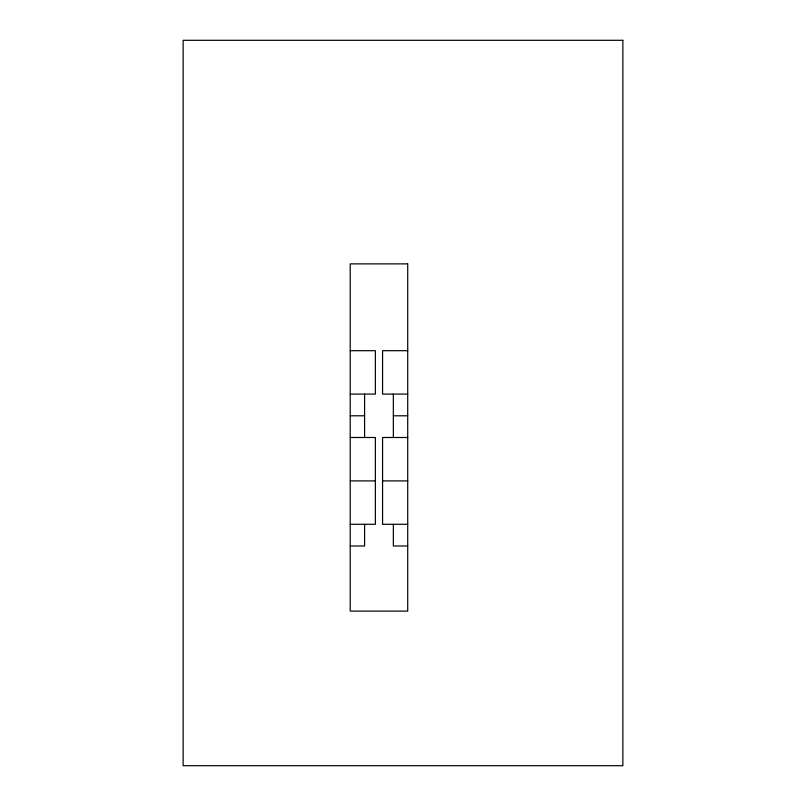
<?xml version="1.0" encoding="UTF-8"?>
<svg xmlns="http://www.w3.org/2000/svg" width="806" height="806" viewBox="0 0 806 806"><rect width="100%" height="100%" fill="white"/><g stroke="black" fill="none" stroke-linecap="round" stroke-linejoin="round"><path stroke-width="1.21" d="M350.217 350.691L375.374 350.691L375.374 394.094L350.217 394.094M407.715 350.691L382.568 350.691L382.568 394.094L407.715 394.094M350.217 415.795L364.594 415.795M393.348 415.795L407.715 415.795M350.217 437.497L375.374 437.497L375.374 524.293L350.217 524.293M407.715 437.497L382.568 437.497L382.568 524.293L407.715 524.293M350.217 480.9L375.374 480.9M382.568 480.9L407.715 480.9M350.217 545.994L364.594 545.994L364.594 524.293M407.715 545.994L393.348 545.994L393.348 524.293M393.348 394.094L393.348 437.497M364.594 394.094L364.594 437.497M622.867 40.3L183.133 40.3L183.133 765.7L622.867 765.7L622.867 40.3M407.715 263.884L350.217 263.884L350.217 611.099L407.715 611.099L407.715 263.884"/></g></svg>
